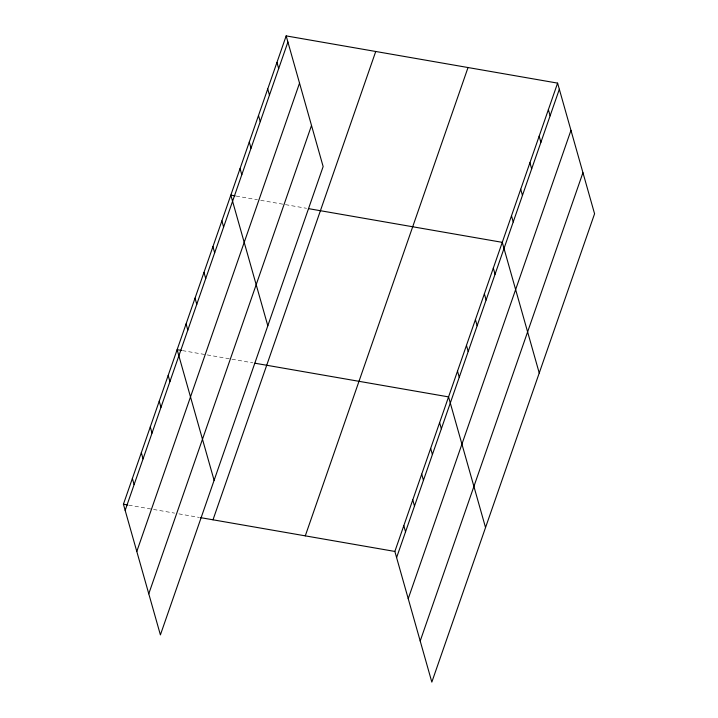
<?xml version="1.0" encoding="UTF-8"?>
<svg xmlns="http://www.w3.org/2000/svg" width="718" height="718" viewBox="0 0 718 718"><rect width="100%" height="100%" fill="white"/><g stroke="black" fill="none" stroke-linecap="round" stroke-linejoin="round"><path stroke-width="0.54" stroke-dasharray="3.59 2.69" d="M236.168 196.059L257.493 199.766M260.697 200.322L306.55 208.301M182.462 350.608L252.844 362.85M128.764 505.158L174.609 513.128M178.881 513.873L199.137 517.4"/><path stroke-width="1.08" d="M286.168 35.9L323.145 166.558L160.401 634.883L123.424 504.224L286.168 35.9L557.599 83.117L594.576 213.776L431.832 682.1L394.855 551.442L557.599 83.117M125.165 510.372L287.909 42.039M136.797 551.46L299.532 83.135M148.77 593.795L311.513 125.471M213.004 519.805L375.738 51.481M305.285 535.861L468.028 67.537M396.596 557.581L559.34 89.256M408.228 598.677L570.963 130.344M420.201 641.012L582.944 172.679M235.1 195.87L230.837 195.134L267.814 325.792M308.677 208.669L502.268 242.343L539.236 373.001M181.403 350.42L177.131 349.675L214.108 480.333M254.971 363.218L448.562 396.892L485.539 527.55M123.424 504.224L127.696 504.969M200.205 517.579L394.855 551.442M548.372 109.657L550.114 115.795M539.155 136.196L540.896 142.335M529.929 162.735L531.67 168.874M520.712 189.265L522.453 195.413M511.485 215.804L513.226 221.952M493.32 268.101L495.052 274.249M484.363 293.859L486.104 300.007M475.415 319.618L477.156 325.766M466.467 345.376L468.199 351.524M457.51 371.134L459.251 377.282M439.613 422.651L441.355 428.799M430.665 448.409L432.398 454.548M421.708 474.167L423.449 480.306M412.76 499.925L414.501 506.064M276.951 62.439L278.683 68.578M403.812 525.684L405.544 531.823M267.724 88.978L269.465 95.117M258.507 115.517L260.239 121.656M249.281 142.056L251.022 148.195M240.063 168.595L241.795 174.734M221.889 220.893L223.621 227.032M212.932 246.651L214.673 252.79M203.984 272.409L205.725 278.548M195.036 298.158L196.777 304.306M186.088 323.917L187.82 330.065M168.183 375.433L169.924 381.581M159.234 401.191L160.967 407.339M150.277 426.95L152.019 433.098M141.329 452.708L143.07 458.856M132.381 478.466L134.113 484.614"/></g></svg>
